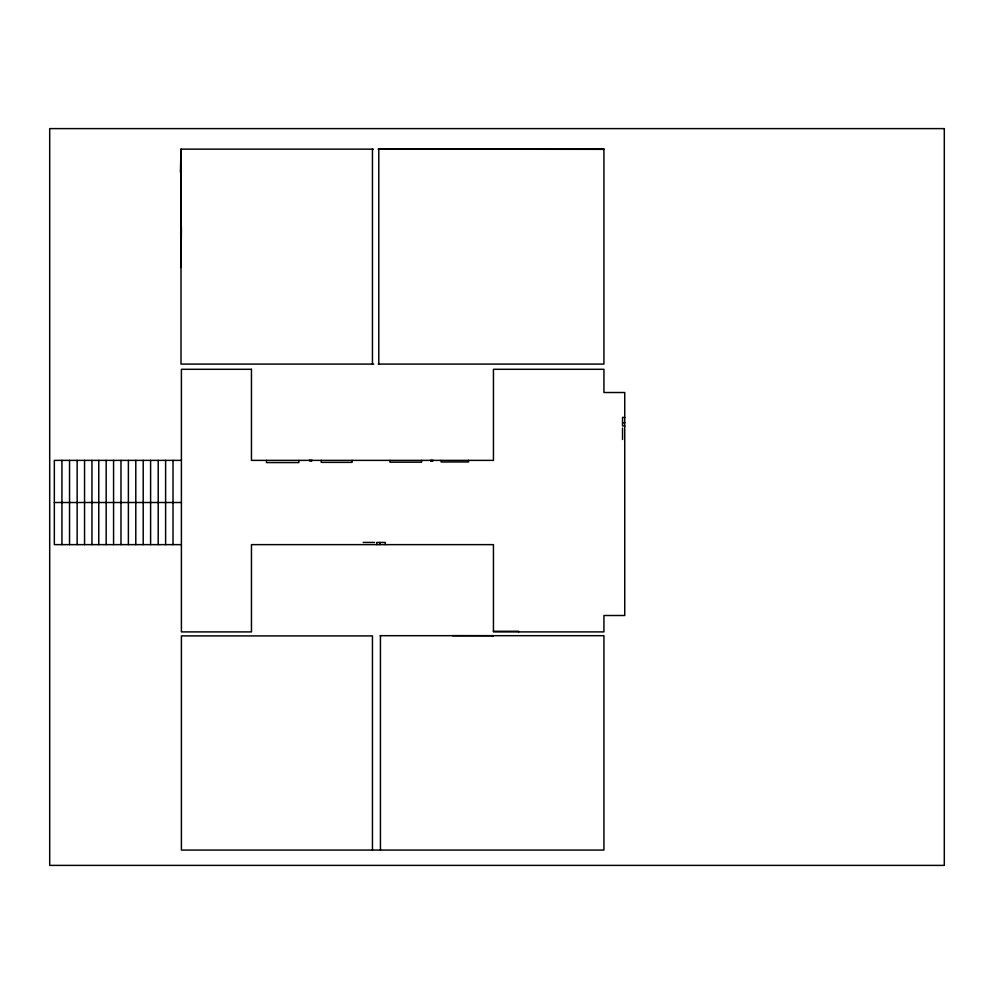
<?xml version="1.0" encoding="UTF-8"?>
<svg xmlns="http://www.w3.org/2000/svg" width="994" height="994" viewBox="0 0 994 994"><rect width="100%" height="100%" fill="white"/><g stroke="black" fill="none" stroke-linecap="round" stroke-linejoin="round"><path stroke-width="1.49" d="M181.405 227.464L181.007 267.51L181.007 149.137L373.409 149.137M180.411 172.297L181.007 149.137L181.007 364.09L373.719 364.09M378.068 149.137L493.446 149.137M603.93 149.336L378.789 149.137L378.789 364.09M378.354 364.09L603.93 364.09L603.93 148.727L488.24 149.137M624.741 417.405L622.542 417.405L622.542 425.904L624.741 425.904M622.542 422.773L624.741 422.773M181.405 460.371L54.335 460.371L54.335 544.637L181.405 544.637M311.681 461.104L309.668 460.905M430.725 461.166L432.725 461.166M54.335 502.504L181.405 502.504M363.158 542.438L374.589 542.438M493.446 631.277L518.694 631.277L518.694 631.898M380.118 635.688L603.93 635.688L603.93 850.069L181.405 850.069L181.405 635.911L372.452 635.911L372.452 850.069M452.518 635.663L493.446 635.713L491.508 635.688M622.542 428.079L622.542 439.51M468.547 460.371L468.547 461.974L441.125 461.974L441.125 460.371M433.222 460.371L430.228 460.371M421.618 460.371L421.618 462.173L389.996 462.173L389.996 460.371M385.262 544.637L385.262 542.438L376.763 542.438L376.763 544.637M380.441 635.688L380.441 850.069M379.894 542.438L379.894 544.637M372.452 149.137L372.452 364.09M352.075 460.371L352.075 462.372L321.248 462.372L321.248 460.371M312.141 460.309L309.134 460.309M298.883 460.371L298.883 462.57L266.467 462.57L266.467 460.371M173.018 460.371L173.018 544.637M165.613 460.371L165.613 544.637M158.208 460.371L158.208 544.637M150.603 460.371L150.603 544.637M143.198 460.371L143.198 544.637M135.793 460.371L135.793 544.637M128.388 460.371L128.388 544.637M120.982 460.371L120.982 544.637M113.577 460.371L113.577 544.637M106.172 460.371L106.172 544.637M98.766 460.371L98.766 544.637M91.957 460.371L91.957 544.637M84.552 460.371L84.552 544.637M77.147 460.371L77.147 544.637M69.543 460.371L69.543 544.637M61.939 460.371L61.939 544.637M944.3 128.611L49.7 128.611L49.7 865.389L944.3 865.389L944.3 128.611M251.457 369.296L181.405 369.296L181.405 631.898L251.457 631.898L251.457 544.637L493.446 544.637L493.446 631.898L603.93 631.898L603.93 615.497L624.741 615.497L624.741 392.518L603.93 392.518L603.93 369.296L493.446 369.296L493.446 460.371L251.457 460.371L251.457 369.296"/></g></svg>
